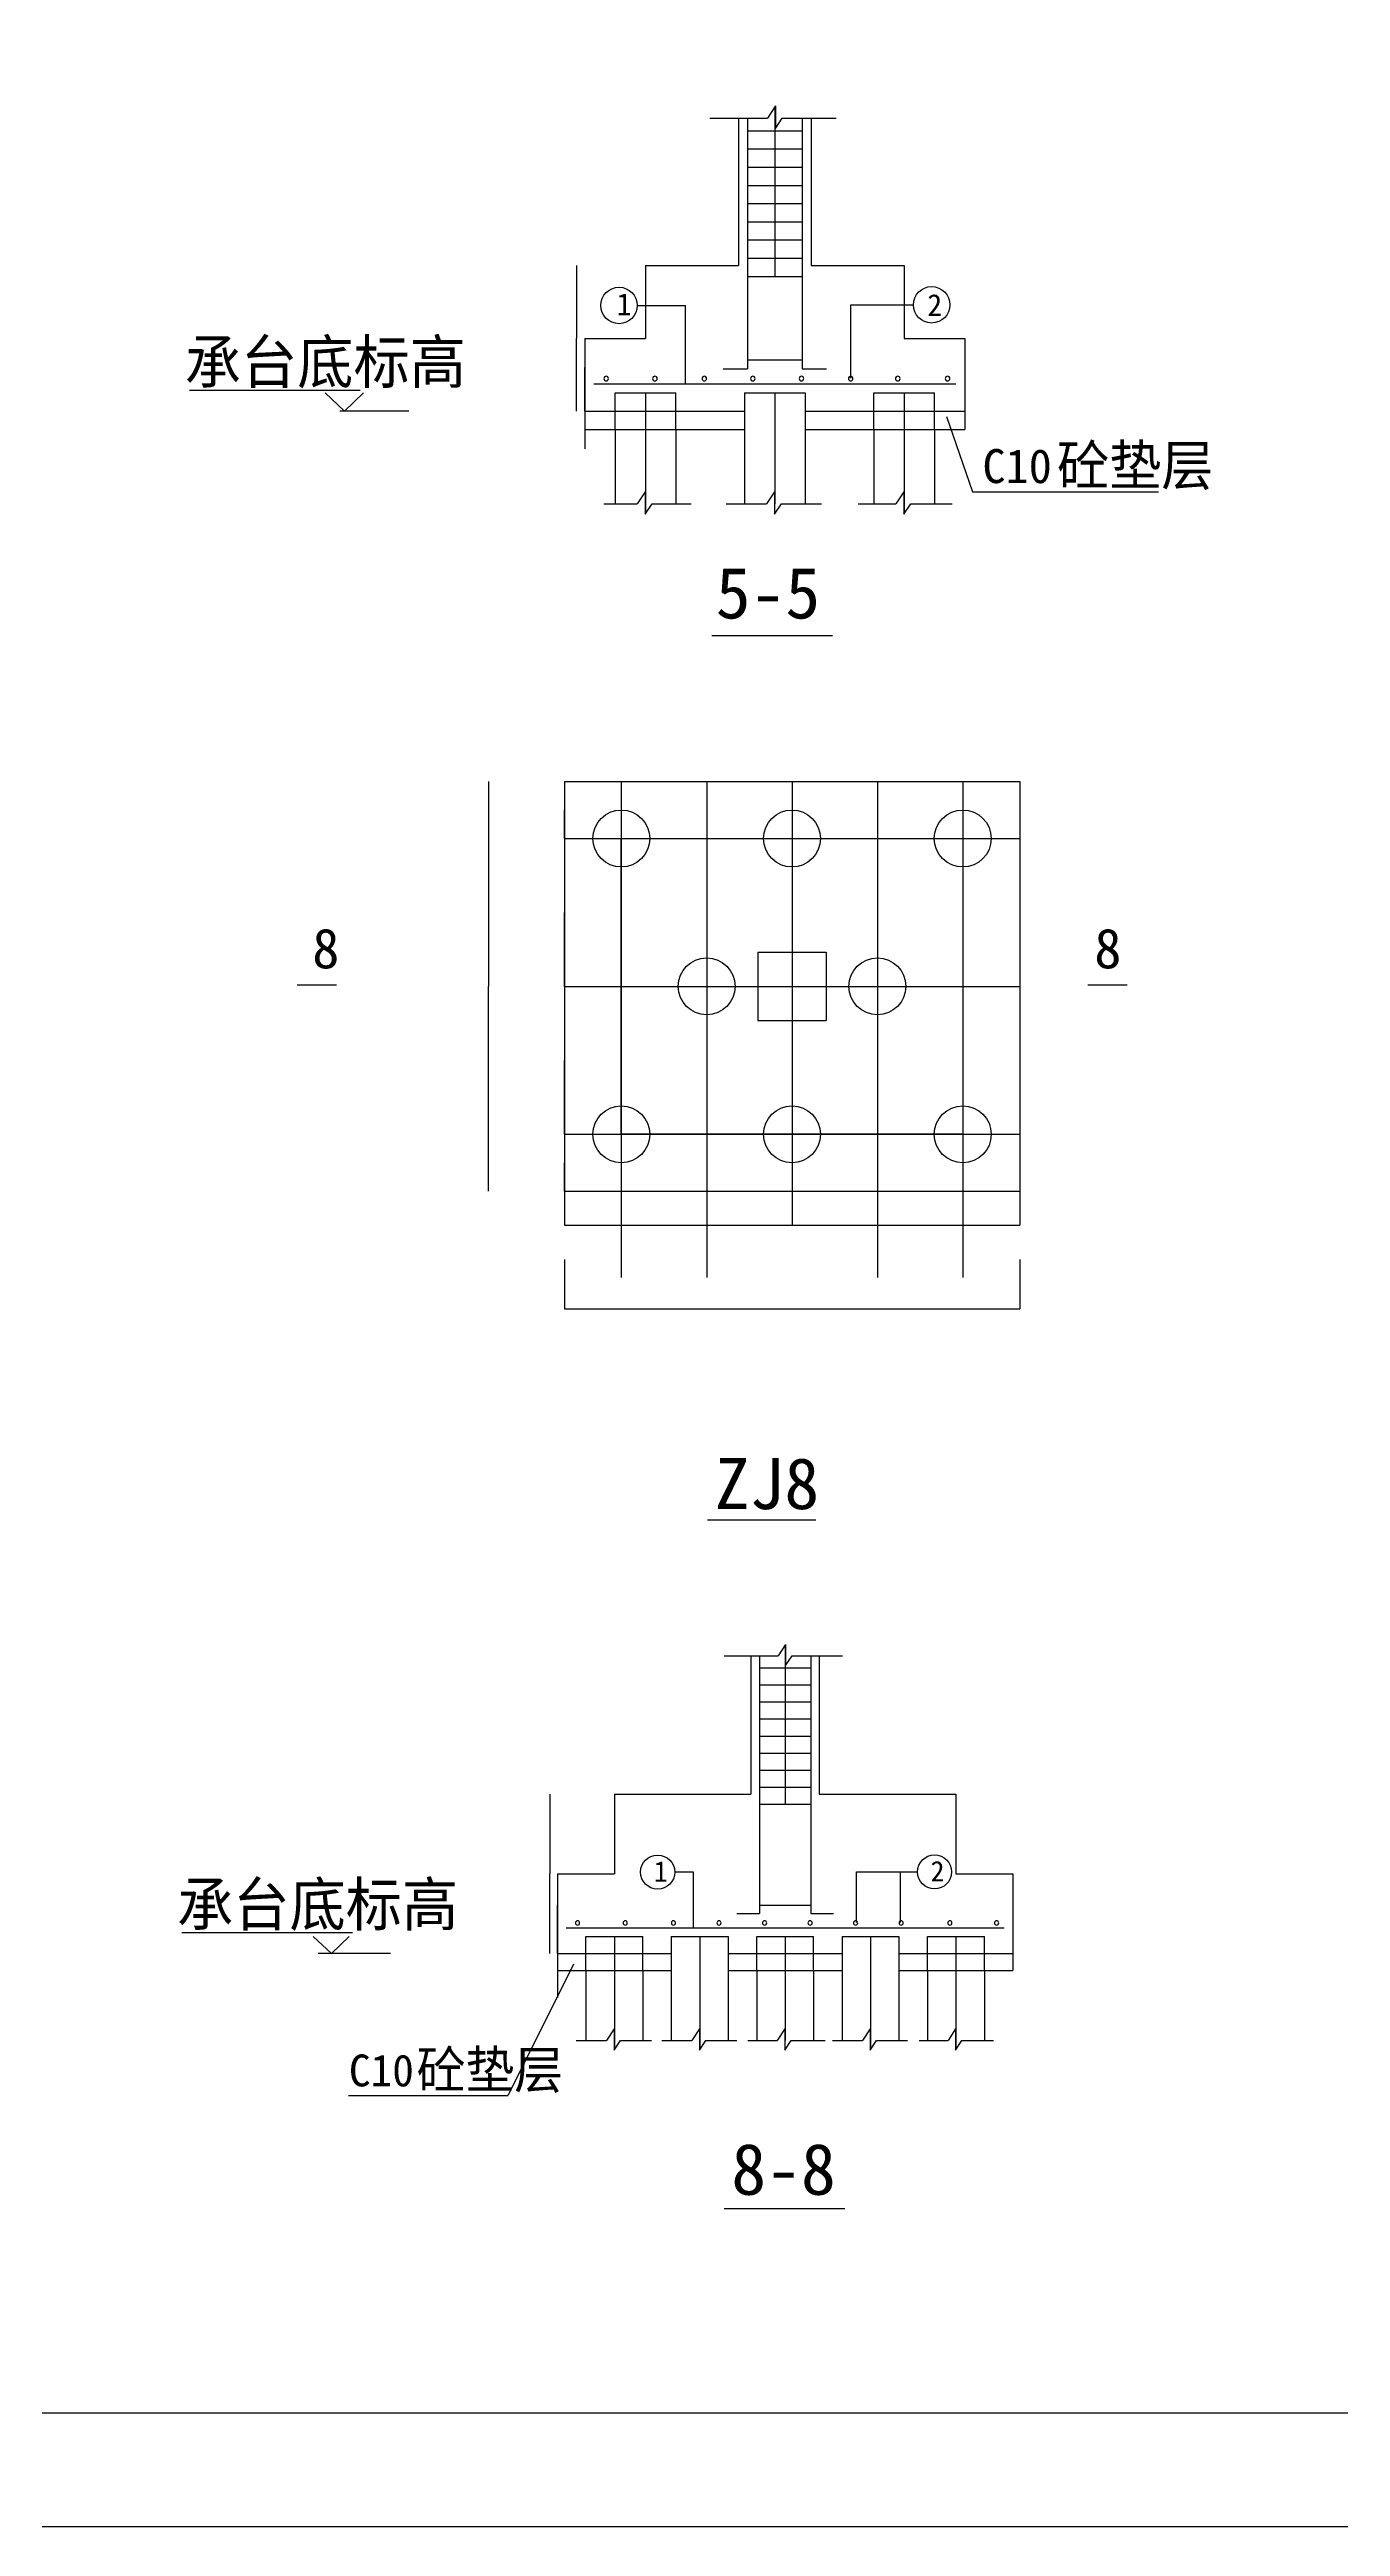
# Model space of a CAD drawing. Header units: metres. Extents: x 5647 to 69730, y 8406 to 50306.
# Drawn here: x 21273 to 32619, y 8406 to 30188 of the extents above; entities that cross this region are included whole.
import ezdxf

# ---------------------------------------------------------------- set-up
doc = ezdxf.new("R2010")
doc.units = ezdxf.units.M
for name, color, linetype in [('AXIS', 7, 'Continuous'), ('CCX', 7, 'Continuous'), ('HZ', 2, 'Continuous'), ('LI', 7, 'Continuous'), ('LIS', 2, 'Continuous'), ('LT', 7, 'Continuous'), ('LTX', 7, 'Continuous'), ('STEEL', 4, 'Continuous'), ('TXT', 7, 'Continuous'), ('ZU', 2, 'Continuous')]:
    doc.layers.add(name, color=color, linetype=linetype)
doc.dimstyles.get("Standard").update_dxf_attribs({"dimtxt": 2.5, "dimasz": 2.5, "dimexe": 1.25, "dimexo": 0.625, "dimtad": 1, "dimcen": 2.5, "dimazin": 3, "dimtfac": 1, "dimtmove": 0, "dimatfit": 3})

# ---------------------------------------------------------------- blocks, each defined once
blk = doc.blocks.new('_CLOSEDFILLED')
at = {"color": 0, "linetype": 'BYBLOCK'}
blk.add_solid([(-1, 0), (0, 0), (-1, 0)], dxfattribs=at)
blk = doc.blocks.new('*D11')
for p, q in [((25736.9, 14145.25), (25736.9, 13795.07)), ((25736.65, 13795.07), (25736.4, 13795.07)), ((25736.9, 13444.88), (25736.9, 13795.07)), ((25736.9, 13795.07), (25736.9, 13795.07)), ((25737.15, 13795.07), (25737.4, 13795.07))]:
    blk.add_line(p, q)
at = {"layer": 'Defpoints'}
for p in [(25736.9, 14145.25), (25736.9, 13795.07), (25736.9, 13444.88)]:
    blk.add_point(p, dxfattribs=at)
at = {"layer": 'CCX', "xscale": 0.25, "yscale": 0.25}
blk.add_blockref('_CLOSEDFILLED', (25736.9, 13795.07), dxfattribs=at)
at = {"layer": 'CCX', "xscale": 0.25, "yscale": 0.25, "rotation": 180}
blk.add_blockref('_CLOSEDFILLED', (25736.9, 13795.07), dxfattribs=at)
at = {"layer": 'CCX', "insert": (25736.9, 13796.195), "char_height": 1, "attachment_point": 5}
blk.add_mtext('H1', dxfattribs=at)
blk = doc.blocks.new('*D12')
for p, q in [((25736.65, 13867.18), (25736.4, 13867.18)), ((25736.9, 13594.96), (25736.9, 13867.18)), ((25736.9, 13670), (25736.9, 13867.18)), ((25736.9, 13867.18), (25736.9, 13867.18)), ((25737.15, 13867.18), (25737.4, 13867.18))]:
    blk.add_line(p, q)
at = {"layer": 'Defpoints'}
for p in [(25736.9, 13867.18), (25736.9, 13670), (25736.9, 13594.96)]:
    blk.add_point(p, dxfattribs=at)
at = {"layer": 'CCX', "xscale": 0.25, "yscale": 0.25}
blk.add_blockref('_CLOSEDFILLED', (25736.9, 13867.18), dxfattribs=at)
at = {"layer": 'CCX', "xscale": 0.25, "yscale": 0.25, "rotation": 180}
blk.add_blockref('_CLOSEDFILLED', (25736.9, 13867.18), dxfattribs=at)
at = {"layer": 'CCX', "insert": (25736.9, 13868.305), "char_height": 1, "attachment_point": 5}
blk.add_mtext('35', dxfattribs=at)
blk = doc.blocks.new('*D13')
for p, q in [((25670.3, 14845.61), (25670.3, 14145.25)), ((25670.05, 14145.25), (25669.8, 14145.25)), ((25670.3, 13444.88), (25670.3, 14145.25)), ((25670.3, 14145.25), (25670.3, 14145.25)), ((25670.55, 14145.25), (25670.8, 14145.25))]:
    blk.add_line(p, q)
at = {"layer": 'Defpoints'}
for p in [(25670.3, 14845.61), (25670.3, 14145.25), (25670.3, 13444.88)]:
    blk.add_point(p, dxfattribs=at)
at = {"layer": 'CCX', "xscale": 0.25, "yscale": 0.25}
blk.add_blockref('_CLOSEDFILLED', (25670.3, 14145.25), dxfattribs=at)
at = {"layer": 'CCX', "xscale": 0.25, "yscale": 0.25, "rotation": 180}
blk.add_blockref('_CLOSEDFILLED', (25670.3, 14145.25), dxfattribs=at)
at = {"layer": 'CCX', "insert": (25670.3, 14146.375), "char_height": 1, "attachment_point": 5}
blk.add_mtext('H', dxfattribs=at)
blk = doc.blocks.new('*D14')
for p, q in [((25736.65, 13537.74), (25736.4, 13537.74)), ((25736.9, 13594.96), (25736.9, 13537.74)), ((25736.9, 13444.88), (25736.9, 13537.74)), ((25736.9, 13537.74), (25736.9, 13537.74)), ((25737.15, 13537.74), (25737.4, 13537.74))]:
    blk.add_line(p, q)
at = {"layer": 'Defpoints'}
for p in [(25736.9, 13594.96), (25736.9, 13537.74), (25736.9, 13444.88)]:
    blk.add_point(p, dxfattribs=at)
at = {"layer": 'CCX', "xscale": 0.25, "yscale": 0.25}
blk.add_blockref('_CLOSEDFILLED', (25736.9, 13537.74), dxfattribs=at)
at = {"layer": 'CCX', "xscale": 0.25, "yscale": 0.25, "rotation": 180}
blk.add_blockref('_CLOSEDFILLED', (25736.9, 13537.74), dxfattribs=at)
at = {"layer": 'CCX', "insert": (25736.9, 13538.865), "char_height": 1, "attachment_point": 5}
blk.add_mtext('100', dxfattribs=at)
blk = doc.blocks.new('*D15')
for p, q in [((25736.9, 13444.88), (25736.9, 13058.09)), ((25736.9, 13294.81), (25736.9, 13058.09)), ((25736.65, 13058.09), (25736.4, 13058.09)), ((25736.9, 13058.09), (25736.9, 13058.09)), ((25737.15, 13058.09), (25737.4, 13058.09))]:
    blk.add_line(p, q)
at = {"layer": 'Defpoints'}
for p in [(25736.9, 13444.88), (25736.9, 13294.81), (25736.9, 13058.09)]:
    blk.add_point(p, dxfattribs=at)
at = {"layer": 'CCX', "xscale": 0.25, "yscale": 0.25}
blk.add_blockref('_CLOSEDFILLED', (25736.9, 13058.09), dxfattribs=at)
at = {"layer": 'CCX', "xscale": 0.25, "yscale": 0.25, "rotation": 180}
blk.add_blockref('_CLOSEDFILLED', (25736.9, 13058.09), dxfattribs=at)
at = {"layer": 'CCX', "insert": (25736.9, 13059.215), "char_height": 1, "attachment_point": 5}
blk.add_mtext('80', dxfattribs=at)
blk = doc.blocks.new('*D45')
for p, q in [((25797.61, 20648.36), (25797.61, 20398.23)), ((25797.36, 20398.23), (25797.11, 20398.23)), ((25797.61, 20148.1), (25797.61, 20398.23)), ((25797.61, 20398.23), (25797.61, 20398.23)), ((25797.86, 20398.23), (25798.11, 20398.23))]:
    blk.add_line(p, q)
at = {"layer": 'Defpoints'}
for p in [(25797.61, 20648.36), (25797.61, 20398.23), (25797.61, 20148.1)]:
    blk.add_point(p, dxfattribs=at)
at = {"layer": 'CCX', "xscale": 0.25, "yscale": 0.25}
blk.add_blockref('_CLOSEDFILLED', (25797.61, 20398.23), dxfattribs=at)
at = {"layer": 'CCX', "xscale": 0.25, "yscale": 0.25, "rotation": 180}
blk.add_blockref('_CLOSEDFILLED', (25797.61, 20398.23), dxfattribs=at)
at = {"layer": 'CCX', "insert": (25797.61, 20399.355), "char_height": 1, "attachment_point": 5}
blk.add_mtext('350', dxfattribs=at)
blk = doc.blocks.new('*D46')
for p, q in [((25797.61, 21949.03), (25797.61, 21298.69)), ((25797.36, 21298.69), (25797.11, 21298.69)), ((25797.61, 20648.36), (25797.61, 21298.69)), ((25797.61, 21298.69), (25797.61, 21298.69)), ((25797.86, 21298.69), (25798.11, 21298.69))]:
    blk.add_line(p, q)
at = {"layer": 'Defpoints'}
for p in [(25797.61, 21949.03), (25797.61, 21298.69), (25797.61, 20648.36)]:
    blk.add_point(p, dxfattribs=at)
at = {"layer": 'CCX', "xscale": 0.25, "yscale": 0.25}
blk.add_blockref('_CLOSEDFILLED', (25797.61, 21298.69), dxfattribs=at)
at = {"layer": 'CCX', "xscale": 0.25, "yscale": 0.25, "rotation": 180}
blk.add_blockref('_CLOSEDFILLED', (25797.61, 21298.69), dxfattribs=at)
at = {"layer": 'CCX', "insert": (25797.61, 21299.815), "char_height": 1, "attachment_point": 5}
blk.add_mtext('1050', dxfattribs=at)
blk = doc.blocks.new('*D52')
for p, q in [((28549.04, 20148.1), (28549.04, 19848.25)), ((29299.43, 20148.1), (29299.43, 19848.25)), ((28549.29, 19848.25), (28922.735, 19848.25)), ((28925.735, 19848.25), (29299.18, 19848.25))]:
    blk.add_line(p, q)
at = {"layer": 'Defpoints'}
for p in [(28549.04, 20148.1), (29299.43, 20148.1), (28549.04, 19848.25)]:
    blk.add_point(p, dxfattribs=at)
at = {"layer": 'CCX', "xscale": 0.25, "yscale": 0.25, "rotation": 180}
blk.add_blockref('_CLOSEDFILLED', (28549.04, 19848.25), dxfattribs=at)
at = {"layer": 'CCX', "xscale": 0.25, "yscale": 0.25}
blk.add_blockref('_CLOSEDFILLED', (29299.43, 19848.25), dxfattribs=at)
at = {"layer": 'CCX', "insert": (28924.235, 19848.25), "char_height": 1, "attachment_point": 5}
blk.add_mtext('600', dxfattribs=at)
blk = doc.blocks.new('*D53')
for p, q in [((27798.65, 20148.1), (27798.65, 19848.25)), ((28549.04, 20148.1), (28549.04, 19848.25)), ((27798.9, 19848.25), (28172.345, 19848.25)), ((28175.345, 19848.25), (28548.79, 19848.25))]:
    blk.add_line(p, q)
at = {"layer": 'Defpoints'}
for p in [(27798.65, 20148.1), (28549.04, 20148.1), (27798.65, 19848.25)]:
    blk.add_point(p, dxfattribs=at)
at = {"layer": 'CCX', "xscale": 0.25, "yscale": 0.25, "rotation": 180}
blk.add_blockref('_CLOSEDFILLED', (27798.65, 19848.25), dxfattribs=at)
at = {"layer": 'CCX', "xscale": 0.25, "yscale": 0.25}
blk.add_blockref('_CLOSEDFILLED', (28549.04, 19848.25), dxfattribs=at)
at = {"layer": 'CCX', "insert": (28173.845, 19848.25), "char_height": 1, "attachment_point": 5}
blk.add_mtext('600', dxfattribs=at)
blk = doc.blocks.new('*D54')
for p, q in [((27048.26, 20148.1), (27048.26, 19848.25)), ((27798.65, 20148.1), (27798.65, 19848.25)), ((27048.51, 19848.25), (27421.955, 19848.25)), ((27424.955, 19848.25), (27798.4, 19848.25))]:
    blk.add_line(p, q)
at = {"layer": 'Defpoints'}
for p in [(27048.26, 20148.1), (27798.65, 20148.1), (27048.26, 19848.25)]:
    blk.add_point(p, dxfattribs=at)
at = {"layer": 'CCX', "xscale": 0.25, "yscale": 0.25, "rotation": 180}
blk.add_blockref('_CLOSEDFILLED', (27048.26, 19848.25), dxfattribs=at)
at = {"layer": 'CCX', "xscale": 0.25, "yscale": 0.25}
blk.add_blockref('_CLOSEDFILLED', (27798.65, 19848.25), dxfattribs=at)
at = {"layer": 'CCX', "insert": (27423.455, 19848.25), "char_height": 1, "attachment_point": 5}
blk.add_mtext('600', dxfattribs=at)
blk = doc.blocks.new('*D55')
for p, q in [((26297.87, 20148.1), (26297.87, 19848.25)), ((27048.26, 20148.1), (27048.26, 19848.25)), ((26298.12, 19848.25), (26671.565, 19848.25)), ((26674.565, 19848.25), (27048.01, 19848.25))]:
    blk.add_line(p, q)
at = {"layer": 'Defpoints'}
for p in [(26297.87, 20148.1), (27048.26, 20148.1), (26297.87, 19848.25)]:
    blk.add_point(p, dxfattribs=at)
at = {"layer": 'CCX', "xscale": 0.25, "yscale": 0.25, "rotation": 180}
blk.add_blockref('_CLOSEDFILLED', (26297.87, 19848.25), dxfattribs=at)
at = {"layer": 'CCX', "xscale": 0.25, "yscale": 0.25}
blk.add_blockref('_CLOSEDFILLED', (27048.26, 19848.25), dxfattribs=at)
at = {"layer": 'CCX', "insert": (26673.065, 19848.25), "char_height": 1, "attachment_point": 5}
blk.add_mtext('600', dxfattribs=at)
blk = doc.blocks.new('*D56')
for p, q in [((29299.43, 20148.1), (29299.43, 19848.25)), ((29799.69, 20148.1), (29799.69, 19848.25)), ((29299.68, 19848.25), (29548.06, 19848.25)), ((29551.06, 19848.25), (29799.44, 19848.25))]:
    blk.add_line(p, q)
at = {"layer": 'Defpoints'}
for p in [(29299.43, 20148.1), (29799.69, 20148.1), (29299.43, 19848.25)]:
    blk.add_point(p, dxfattribs=at)
at = {"layer": 'CCX', "xscale": 0.25, "yscale": 0.25, "rotation": 180}
blk.add_blockref('_CLOSEDFILLED', (29299.43, 19848.25), dxfattribs=at)
at = {"layer": 'CCX', "xscale": 0.25, "yscale": 0.25}
blk.add_blockref('_CLOSEDFILLED', (29799.69, 19848.25), dxfattribs=at)
at = {"layer": 'CCX', "insert": (29549.56, 19848.25), "char_height": 1, "attachment_point": 5}
blk.add_mtext('350', dxfattribs=at)
blk = doc.blocks.new('*D57')
for p, q in [((25797.61, 20148.1), (25797.61, 19848.25)), ((26297.87, 20148.1), (26297.87, 19848.25)), ((25797.86, 19848.25), (26046.24, 19848.25)), ((26049.24, 19848.25), (26297.62, 19848.25))]:
    blk.add_line(p, q)
at = {"layer": 'Defpoints'}
for p in [(25797.61, 20148.1), (26297.87, 20148.1), (25797.61, 19848.25)]:
    blk.add_point(p, dxfattribs=at)
at = {"layer": 'CCX', "xscale": 0.25, "yscale": 0.25, "rotation": 180}
blk.add_blockref('_CLOSEDFILLED', (25797.61, 19848.25), dxfattribs=at)
at = {"layer": 'CCX', "xscale": 0.25, "yscale": 0.25}
blk.add_blockref('_CLOSEDFILLED', (26297.87, 19848.25), dxfattribs=at)
at = {"layer": 'CCX', "insert": (26047.74, 19848.25), "char_height": 1, "attachment_point": 5}
blk.add_mtext('350', dxfattribs=at)
blk = doc.blocks.new('*D63')
for p, q in [((25797.61, 23249.7), (25797.61, 22599.37)), ((25797.36, 22599.37), (25797.11, 22599.37)), ((25797.61, 21949.03), (25797.61, 22599.37)), ((25797.61, 22599.37), (25797.61, 22599.37)), ((25797.86, 22599.37), (25798.11, 22599.37))]:
    blk.add_line(p, q)
at = {"layer": 'Defpoints'}
for p in [(25797.61, 23249.7), (25797.61, 22599.37), (25797.61, 21949.03)]:
    blk.add_point(p, dxfattribs=at)
at = {"layer": 'CCX', "xscale": 0.25, "yscale": 0.25}
blk.add_blockref('_CLOSEDFILLED', (25797.61, 22599.37), dxfattribs=at)
at = {"layer": 'CCX', "xscale": 0.25, "yscale": 0.25, "rotation": 180}
blk.add_blockref('_CLOSEDFILLED', (25797.61, 22599.37), dxfattribs=at)
at = {"layer": 'CCX', "insert": (25797.61, 22600.495), "char_height": 1, "attachment_point": 5}
blk.add_mtext('1050', dxfattribs=at)
blk = doc.blocks.new('*D64')
for p, q in [((25797.61, 23749.96), (25797.61, 23499.83)), ((25797.36, 23499.83), (25797.11, 23499.83)), ((25797.61, 23249.7), (25797.61, 23499.83)), ((25797.61, 23499.83), (25797.61, 23499.83)), ((25797.86, 23499.83), (25798.11, 23499.83))]:
    blk.add_line(p, q)
at = {"layer": 'Defpoints'}
for p in [(25797.61, 23749.96), (25797.61, 23499.83), (25797.61, 23249.7)]:
    blk.add_point(p, dxfattribs=at)
at = {"layer": 'CCX', "xscale": 0.25, "yscale": 0.25}
blk.add_blockref('_CLOSEDFILLED', (25797.61, 23499.83), dxfattribs=at)
at = {"layer": 'CCX', "xscale": 0.25, "yscale": 0.25, "rotation": 180}
blk.add_blockref('_CLOSEDFILLED', (25797.61, 23499.83), dxfattribs=at)
at = {"layer": 'CCX', "insert": (25797.61, 23500.955), "char_height": 1, "attachment_point": 5}
blk.add_mtext('350', dxfattribs=at)
blk = doc.blocks.new('*D89')
for p, q in [((25904.13, 28288.17), (25904.13, 27647.84)), ((25903.88, 27647.84), (25903.63, 27647.84)), ((25904.13, 27007.51), (25904.13, 27647.84)), ((25904.13, 27647.84), (25904.13, 27647.84)), ((25904.38, 27647.84), (25904.63, 27647.84))]:
    blk.add_line(p, q)
at = {"layer": 'Defpoints'}
for p in [(25904.13, 28288.17), (25904.13, 27647.84), (25904.13, 27007.51)]:
    blk.add_point(p, dxfattribs=at)
at = {"layer": 'CCX', "xscale": 0.25, "yscale": 0.25}
blk.add_blockref('_CLOSEDFILLED', (25904.13, 27647.84), dxfattribs=at)
at = {"layer": 'CCX', "xscale": 0.25, "yscale": 0.25, "rotation": 180}
blk.add_blockref('_CLOSEDFILLED', (25904.13, 27647.84), dxfattribs=at)
at = {"layer": 'CCX', "insert": (25904.13, 27648.965), "char_height": 1, "attachment_point": 5}
blk.add_mtext('H', dxfattribs=at)
blk = doc.blocks.new('*D90')
for p, q in [((25977.45, 27647.84), (25977.45, 27327.67)), ((25977.2, 27327.67), (25976.95, 27327.67)), ((25977.45, 27007.51), (25977.45, 27327.67)), ((25977.45, 27327.67), (25977.45, 27327.67)), ((25977.7, 27327.67), (25977.95, 27327.67))]:
    blk.add_line(p, q)
at = {"layer": 'Defpoints'}
for p in [(25977.45, 27647.84), (25977.45, 27327.67), (25977.45, 27007.51)]:
    blk.add_point(p, dxfattribs=at)
at = {"layer": 'CCX', "xscale": 0.25, "yscale": 0.25}
blk.add_blockref('_CLOSEDFILLED', (25977.45, 27327.67), dxfattribs=at)
at = {"layer": 'CCX', "xscale": 0.25, "yscale": 0.25, "rotation": 180}
blk.add_blockref('_CLOSEDFILLED', (25977.45, 27327.67), dxfattribs=at)
at = {"layer": 'CCX', "insert": (25977.45, 27328.795), "char_height": 1, "attachment_point": 5}
blk.add_mtext('H1', dxfattribs=at)
blk = doc.blocks.new('*D91')
for p, q in [((25977.2, 27101.67), (25976.95, 27101.67)), ((25977.45, 27167.59), (25977.45, 27101.67)), ((25977.45, 27007.51), (25977.45, 27101.67)), ((25977.45, 27101.67), (25977.45, 27101.67)), ((25977.7, 27101.67), (25977.95, 27101.67))]:
    blk.add_line(p, q)
at = {"layer": 'Defpoints'}
for p in [(25977.45, 27167.59), (25977.45, 27101.67), (25977.45, 27007.51)]:
    blk.add_point(p, dxfattribs=at)
at = {"layer": 'CCX', "xscale": 0.25, "yscale": 0.25}
blk.add_blockref('_CLOSEDFILLED', (25977.45, 27101.67), dxfattribs=at)
at = {"layer": 'CCX', "xscale": 0.25, "yscale": 0.25, "rotation": 180}
blk.add_blockref('_CLOSEDFILLED', (25977.45, 27101.67), dxfattribs=at)
at = {"layer": 'CCX', "insert": (25977.45, 27102.795), "char_height": 1, "attachment_point": 5}
blk.add_mtext('100', dxfattribs=at)
blk = doc.blocks.new('*D92')
for p, q in [((25977.45, 27007.51), (25977.45, 26676.68)), ((25977.45, 26847.42), (25977.45, 26676.68)), ((25977.2, 26676.68), (25976.95, 26676.68)), ((25977.45, 26676.68), (25977.45, 26676.68)), ((25977.7, 26676.68), (25977.95, 26676.68))]:
    blk.add_line(p, q)
at = {"layer": 'Defpoints'}
for p in [(25977.45, 27007.51), (25977.45, 26847.42), (25977.45, 26676.68)]:
    blk.add_point(p, dxfattribs=at)
at = {"layer": 'CCX', "xscale": 0.25, "yscale": 0.25}
blk.add_blockref('_CLOSEDFILLED', (25977.45, 26676.68), dxfattribs=at)
at = {"layer": 'CCX', "xscale": 0.25, "yscale": 0.25, "rotation": 180}
blk.add_blockref('_CLOSEDFILLED', (25977.45, 26676.68), dxfattribs=at)
at = {"layer": 'CCX', "insert": (25977.45, 26677.805), "char_height": 1, "attachment_point": 5}
blk.add_mtext('80', dxfattribs=at)
blk = doc.blocks.new('*D93')
for p, q in [((25977.2, 27392.83), (25976.95, 27392.83)), ((25977.45, 27167.59), (25977.45, 27392.83)), ((25977.45, 27247.63), (25977.45, 27392.83)), ((25977.45, 27392.83), (25977.45, 27392.83)), ((25977.7, 27392.83), (25977.95, 27392.83))]:
    blk.add_line(p, q)
at = {"layer": 'Defpoints'}
for p in [(25977.45, 27392.83), (25977.45, 27247.63), (25977.45, 27167.59)]:
    blk.add_point(p, dxfattribs=at)
at = {"layer": 'CCX', "xscale": 0.25, "yscale": 0.25}
blk.add_blockref('_CLOSEDFILLED', (25977.45, 27392.83), dxfattribs=at)
at = {"layer": 'CCX', "xscale": 0.25, "yscale": 0.25, "rotation": 180}
blk.add_blockref('_CLOSEDFILLED', (25977.45, 27392.83), dxfattribs=at)
at = {"layer": 'CCX', "insert": (25977.45, 27393.955), "char_height": 1, "attachment_point": 5}
blk.add_mtext('35', dxfattribs=at)
blk = doc.blocks.new('*D127')
for p, q in [((25797.61, 19548.25), (25797.61, 19114.53)), ((29799.69, 19548.25), (29799.69, 19114.53)), ((25797.86, 19114.53), (27796.65, 19114.53)), ((27800.65, 19114.53), (29799.44, 19114.53))]:
    blk.add_line(p, q)
at = {"layer": 'Defpoints'}
for p in [(25797.61, 19548.25), (29799.69, 19548.25), (25797.61, 19114.53)]:
    blk.add_point(p, dxfattribs=at)
at = {"xscale": 0.25, "yscale": 0.25, "rotation": 180}
blk.add_blockref('_CLOSEDFILLED', (25797.61, 19114.53), dxfattribs=at)
at = {"xscale": 0.25, "yscale": 0.25}
blk.add_blockref('_CLOSEDFILLED', (29799.69, 19114.53), dxfattribs=at)
at = {"insert": (27798.65, 19114.53), "char_height": 1, "attachment_point": 5}
blk.add_mtext('3100', dxfattribs=at)
blk = doc.blocks.new('*D129')
for p, q in [((25131.32, 23749.96), (25131.32, 21949.03)), ((25131.07, 21949.03), (25130.82, 21949.03)), ((25131.32, 20148.1), (25131.32, 21949.03)), ((25131.32, 21949.03), (25131.32, 21949.03)), ((25131.57, 21949.03), (25131.82, 21949.03))]:
    blk.add_line(p, q)
at = {"layer": 'Defpoints'}
for p in [(25131.32, 23749.96), (25131.32, 21949.03), (25131.32, 20148.1)]:
    blk.add_point(p, dxfattribs=at)
at = {"xscale": 0.25, "yscale": 0.25}
blk.add_blockref('_CLOSEDFILLED', (25131.32, 21949.03), dxfattribs=at)
at = {"xscale": 0.25, "yscale": 0.25, "rotation": 180}
blk.add_blockref('_CLOSEDFILLED', (25131.32, 21949.03), dxfattribs=at)
at = {"insert": (25131.32, 21950.155), "char_height": 1, "attachment_point": 5}
blk.add_mtext('2800', dxfattribs=at)

msp = doc.modelspace()

# ---------------------------------------------------------------- linework, layer by layer
msp.add_line((5647.47, 8406.01), (65047.47, 8406.01))
msp.add_lwpolyline([(8147.47, 9406.01), (64047.47, 9406.01), (64047.47, 49306.01), (8147.47, 49306.01)], close=True)
at = {"layer": 'AXIS'}
for p, q in [((27647.65, 29685.66), (27647.65, 28192.99)), ((26511.06, 27167.59), (26511.06, 26105.66)), ((27647.65, 27167.59), (27647.65, 26191.27)), ((28784.24, 27167.59), (28784.24, 26105.66)), ((26297.87, 23749.96), (26297.87, 19387.99)), ((27048.26, 23749.96), (27048.26, 19387.99)), ((27798.65, 23749.96), (27798.65, 20148.1)), ((28549.04, 23749.96), (28549.04, 19387.99)), ((29299.43, 23749.96), (29299.43, 19387.99)), ((25797.61, 23249.7), (29799.69, 23249.7)), ((25797.61, 21949.03), (29799.69, 21949.03)), ((25797.61, 20648.36), (29799.69, 20648.36)), ((27737.94, 16155.76), (27737.94, 14756.38)), ((26237.16, 13594.96), (26237.16, 12599.4)), ((26987.55, 13594.96), (26987.55, 12599.4)), ((27737.94, 13594.96), (27737.94, 12679.66)), ((28488.33, 13594.96), (28488.33, 12599.4)), ((29238.72, 13594.96), (29238.72, 12599.4))]:
    msp.add_line(p, q, dxfattribs=at)
at = {"layer": 'LI'}
for centre in [(26297.87, 23249.7), (27798.65, 23249.7), (29299.43, 23249.7), (27048.26, 21949.03), (28549.04, 21949.03), (26297.87, 20648.36), (27798.65, 20648.36), (29299.43, 20648.36)]:
    msp.add_circle(centre, 250.13, dxfattribs=at)
at = {"layer": 'LIS'}
for p, q in [((27327.48, 29584.81), (27327.48, 28288.17)), ((27967.81, 29584.81), (27967.81, 28288.17)), ((26511.06, 28288.17), (26511.06, 27647.84)), ((26511.06, 28288.17), (27327.48, 28288.17)), ((27967.81, 28288.17), (28784.24, 28288.17)), ((28784.24, 28288.17), (28784.24, 27647.84)), ((25977.45, 27647.84), (25977.45, 26847.42)), ((25977.45, 27647.84), (26511.06, 27647.84)), ((28784.24, 27647.84), (29317.85, 27647.84)), ((29317.85, 27647.84), (29317.85, 26847.42)), ((27380.84, 27167.59), (27380.84, 26191.27)), ((27380.84, 27167.59), (27914.45, 27167.59)), ((27914.45, 27167.59), (27914.45, 26191.27)), ((25977.45, 27007.51), (27380.84, 27007.51)), ((25977.45, 26847.42), (27380.84, 26847.42)), ((27914.45, 27007.51), (29317.85, 27007.51)), ((27914.45, 26847.42), (29317.85, 26847.42)), ((25797.61, 23749.96), (25797.61, 20148.1)), ((25797.61, 23749.96), (29799.69, 23749.96)), ((29799.69, 23749.96), (29799.69, 20148.1)), ((26297.87, 20648.36), (26297.87, 23249.7)), ((26297.87, 23249.7), (29299.43, 23249.7)), ((29299.43, 23249.7), (29299.43, 20648.36)), ((29299.43, 20648.36), (26297.87, 20648.36)), ((25797.61, 20148.1), (29799.69, 20148.1)), ((27437.78, 16061.21), (27437.78, 14845.61)), ((28038.09, 16061.21), (28038.09, 14845.61)), ((26237.16, 14845.61), (26237.16, 14145.25)), ((26237.16, 14845.61), (27437.78, 14845.61)), ((28038.09, 14845.61), (29238.72, 14845.61)), ((29238.72, 14845.61), (29238.72, 14145.25)), ((25736.9, 14145.25), (25736.9, 13294.81)), ((25736.9, 14145.25), (26237.16, 14145.25)), ((29238.72, 14145.25), (29738.97, 14145.25)), ((29738.97, 14145.25), (29738.97, 13294.81)), ((26737.42, 13594.96), (27237.68, 13594.96)), ((26737.42, 13594.96), (26737.42, 12679.66)), ((27237.68, 13594.96), (27237.68, 12679.66)), ((28238.2, 13594.96), (28738.46, 13594.96)), ((28238.2, 13594.96), (28238.2, 12679.66)), ((28738.46, 13594.96), (28738.46, 12679.66)), ((25736.9, 13444.88), (26737.42, 13444.88)), ((25736.9, 13294.81), (26737.42, 13294.81)), ((27237.68, 13444.88), (28238.2, 13444.88)), ((27237.68, 13294.81), (28238.2, 13294.81)), ((28738.46, 13444.88), (29738.97, 13444.88)), ((28738.46, 13294.81), (29738.97, 13294.81))]:
    msp.add_line(p, q, dxfattribs=at)
at = {"layer": 'LT'}
for p, q in [((27652.35, 29692.87), (27581.94, 29584.81)), ((27652.35, 29692.87), (27652.35, 29494.18)), ((27075.09, 29584.81), (27581.94, 29584.81)), ((27652.35, 29494.18), (27712.8, 29584.81)), ((27712.8, 29584.81), (28186, 29584.81)), ((26438.13, 27937.03), (26861.5, 27937.03)), ((26861.5, 27247.63), (26861.5, 27937.03)), ((28315.31, 27942.59), (28865.25, 27942.59)), ((28315.31, 27296.82), (28315.31, 27942.59)), ((24003.29, 27190.24), (22503.51, 27190.24)), ((23864.69, 27007.51), (23693.8, 27167.59)), ((24030.66, 27167.59), (23864.69, 27007.51)), ((24431.33, 27007.51), (23825.02, 27007.51)), ((26244.25, 26847.42), (26244.25, 26191.27)), ((26777.86, 26847.42), (26777.86, 26191.27)), ((28517.43, 26847.42), (28517.43, 26191.27)), ((29051.04, 26847.42), (29051.04, 26191.27)), ((29156.35, 26961.21), (29383.37, 26297.17)), ((26145.83, 26191.27), (26437.3, 26191.27)), ((26507.71, 26299.33), (26437.3, 26191.27)), ((26507.71, 26299.33), (26507.71, 26100.63)), ((26507.71, 26100.63), (26568.16, 26191.27)), ((26568.16, 26191.27), (26910.84, 26191.27)), ((27218.34, 26191.27), (27573.89, 26191.27)), ((27644.29, 26299.33), (27573.89, 26191.27)), ((27644.29, 26299.33), (27644.29, 26100.63)), ((27644.29, 26100.63), (27704.75, 26191.27)), ((27704.75, 26191.27), (28058.35, 26191.27)), ((28380.85, 26191.27), (28710.48, 26191.27)), ((28780.88, 26299.33), (28710.48, 26191.27)), ((28780.88, 26299.33), (28780.88, 26100.63)), ((28780.88, 26100.63), (28841.34, 26191.27)), ((28841.34, 26191.27), (29205.86, 26191.27)), ((29383.37, 26297.17), (31020.3, 26297.17)), ((27742.34, 16162.52), (27676.33, 16061.21)), ((27742.34, 16162.52), (27742.34, 15976.24)), ((27201.16, 16061.21), (27676.33, 16061.21)), ((27742.34, 15976.24), (27799.02, 16061.21)), ((27799.02, 16061.21), (28242.64, 16061.21)), ((26932.72, 14160.55), (26767.13, 14160.55)), ((26932.72, 13670), (26932.72, 14160.55)), ((28363.87, 13716.11), (28363.87, 14162.03)), ((28363.87, 14162.03), (28901.26, 14162.03)), ((28751.22, 13716.11), (28751.22, 14162.03)), ((23935.26, 13626.92), (22435.48, 13626.92)), ((23749.85, 13444.88), (23589.64, 13594.96)), ((23905.45, 13594.96), (23749.85, 13444.88)), ((24267.84, 13444.88), (23632.83, 13444.88)), ((25307.1, 12203.02), (25880.83, 13354.42)), ((25987.03, 13294.81), (25987.03, 12679.66)), ((26487.29, 13294.81), (26487.29, 12679.66)), ((27487.81, 13294.81), (27487.81, 12679.66)), ((27988.07, 13294.81), (27988.07, 12679.66)), ((28988.59, 13294.81), (28988.59, 12679.66)), ((29488.84, 13294.81), (29488.84, 12679.66)), ((25902.39, 12679.66), (26168.01, 12679.66)), ((26234.01, 12780.97), (26168.01, 12679.66)), ((26234.01, 12780.97), (26234.01, 12594.69)), ((26234.01, 12594.69), (26290.69, 12679.66)), ((26290.69, 12679.66), (26562.37, 12679.66)), ((26652.78, 12679.66), (26918.4, 12679.66)), ((26984.4, 12780.97), (26918.4, 12679.66)), ((26984.4, 12780.97), (26984.4, 12594.69)), ((26984.4, 12594.69), (27041.08, 12679.66)), ((27041.08, 12679.66), (27312.76, 12679.66)), ((27408.76, 12679.66), (27668.79, 12679.66)), ((27734.79, 12780.97), (27668.79, 12679.66)), ((27734.79, 12780.97), (27734.79, 12594.69)), ((27734.79, 12594.69), (27791.47, 12679.66)), ((27791.47, 12679.66), (28088.9, 12679.66)), ((28153.55, 12679.66), (28419.17, 12679.66)), ((28485.18, 12780.97), (28419.17, 12679.66)), ((28485.18, 12780.97), (28485.18, 12594.69)), ((28485.18, 12594.69), (28541.86, 12679.66)), ((28541.86, 12679.66), (28813.54, 12679.66)), ((28916.16, 12679.66), (29169.56, 12679.66)), ((29235.57, 12780.97), (29169.56, 12679.66)), ((29235.57, 12780.97), (29235.57, 12594.69)), ((29235.57, 12594.69), (29292.25, 12679.66)), ((29292.25, 12679.66), (29570.24, 12679.66)), ((23900.22, 12197), (25304.61, 12197))]:
    msp.add_line(p, q, dxfattribs=at)
for points in [[(26145.46, 27293.94, 1), (26185.48, 27293.94, 1)], [(26573.42, 27293.94, 1), (26613.45, 27293.94, 1)], [(27007.69, 27293.94, 1), (27047.72, 27293.94, 1)], [(27434.58, 27293.94, 1), (27474.6, 27293.94, 1)], [(27861.47, 27293.94, 1), (27901.49, 27293.94, 1)], [(28293.68, 27293.94, 1), (28333.7, 27293.94, 1)], [(28707.79, 27293.94, 1), (28747.81, 27293.94, 1)], [(29145.89, 27293.94, 1), (29185.91, 27293.94, 1)], [(25894.41, 13713.42, 1), (25931.93, 13713.42, 1)], [(26313.29, 13713.42, 1), (26350.81, 13713.42, 1)], [(26737.77, 13713.42, 1), (26775.29, 13713.42, 1)], [(27137.98, 13713.42, 1), (27175.5, 13713.42, 1)], [(27538.19, 13713.42, 1), (27575.71, 13713.42, 1)], [(27938.39, 13713.42, 1), (27975.91, 13713.42, 1)], [(28338.6, 13713.42, 1), (28376.12, 13713.42, 1)], [(28738.81, 13713.42, 1), (28776.33, 13713.42, 1)], [(29167.05, 13713.42, 1), (29204.57, 13713.42, 1)], [(29577.77, 13713.42, 1), (29615.29, 13713.42, 1)]]:
    msp.add_lwpolyline(points, format="xyb", close=True, dxfattribs=at)
for points in [[(27093.14, 25034.01), (28153.05, 25034.01)], [(23448.87, 21961.43), (23796.04, 21961.43)], [(30397.78, 21961.43), (30744.94, 21961.43)], [(27055.74, 17258.35), (28007.81, 17258.35)], [(27201.96, 11202.99), (28261.88, 11202.99)]]:
    msp.add_lwpolyline(points, dxfattribs=at)
for centre, radius in [((29025.34, 27942.59), 160.08), ((26278.05, 27937.03), 160.08), ((26617.06, 14160.55), 150.08), ((29051.33, 14162.03), 150.08)]:
    msp.add_circle(centre, radius, dxfattribs=at)
at = {"layer": 'LTX'}
for p, q in [((26244.25, 26847.42), (26244.25, 27167.59)), ((26244.25, 27167.59), (26777.86, 27167.59)), ((26777.86, 26847.42), (26777.86, 27167.59)), ((28517.43, 26847.42), (28517.43, 27167.59)), ((28517.43, 27167.59), (29051.04, 27167.59)), ((29051.04, 26847.42), (29051.04, 27167.59)), ((25987.03, 13294.81), (25987.03, 13594.96)), ((25987.03, 13594.96), (26487.29, 13594.96)), ((26487.29, 13294.81), (26487.29, 13594.96)), ((27487.81, 13294.81), (27487.81, 13594.96)), ((27487.81, 13594.96), (27988.07, 13594.96)), ((27988.07, 13294.81), (27988.07, 13594.96)), ((28988.59, 13294.81), (28988.59, 13594.96)), ((28988.59, 13594.96), (29488.84, 13594.96)), ((29488.84, 13294.81), (29488.84, 13594.96))]:
    msp.add_line(p, q, dxfattribs=at)
at = {"layer": 'STEEL'}
for p, q in [((27407.52, 29584.81), (27407.52, 27381.03)), ((27407.52, 29473.65), (27887.77, 29473.65)), ((27887.77, 29584.81), (27887.77, 27381.03)), ((27407.52, 29313.57), (27887.77, 29313.57)), ((27407.52, 29153.49), (27887.77, 29153.49)), ((27407.52, 28993.41), (27887.77, 28993.41)), ((27407.52, 28833.32), (27887.77, 28833.32)), ((27407.52, 28673.24), (27887.77, 28673.24)), ((27407.52, 28513.16), (27887.77, 28513.16)), ((27407.52, 28353.07), (27887.77, 28353.07)), ((27407.52, 28192.99), (27887.77, 28192.99)), ((27407.52, 27460.2), (27887.77, 27460.2)), ((26057.49, 27247.63), (29237.81, 27247.63)), ((27194.08, 27381.03), (27407.52, 27381.03)), ((27887.77, 27381.03), (28101.22, 27381.03)), ((27512.82, 16061.21), (27512.82, 13795.07)), ((27512.82, 15957), (27963.05, 15957)), ((27963.05, 16061.21), (27963.05, 13795.07)), ((27512.82, 15806.92), (27963.05, 15806.92)), ((27512.82, 15656.85), (27963.05, 15656.85)), ((27512.82, 15506.77), (27963.05, 15506.77)), ((27512.82, 15356.69), (27963.05, 15356.69)), ((27512.82, 15206.61), (27963.05, 15206.61)), ((27512.82, 15056.53), (27963.05, 15056.53)), ((27512.82, 14906.46), (27963.05, 14906.46)), ((27512.82, 14756.38), (27963.05, 14756.38)), ((27312.72, 13795.07), (27512.82, 13795.07)), ((27512.82, 13869.28), (27963.05, 13869.28)), ((27963.05, 13795.07), (28163.16, 13795.07)), ((25811.94, 13670), (29663.94, 13670))]:
    msp.add_line(p, q, dxfattribs=at)
at = {"layer": 'ZU'}
for p, q in [((27498.49, 22249.19), (27498.49, 21648.87)), ((27498.49, 22249.19), (28098.8, 22249.19)), ((28098.8, 22249.19), (28098.8, 21648.87)), ((27498.49, 21648.87), (28098.8, 21648.87))]:
    msp.add_line(p, q, dxfattribs=at)

# ---------------------------------------------------------------- texts
at = {"layer": 'HZ'}
for s, height, p in [('1', 192.1, (26256.88, 27851.69)), ('2', 192.1, (28987.55, 27844.35)), ('1', 180.09, (26583.53, 14076.4)), ('2', 180.09, (29016.19, 14077.88))]:
    msp.add_text(s, height=height, dxfattribs=at).set_placement(p)
at = {"layer": 'TXT'}
for s, height, p in [('承台底标高', 380.2, (22461.09, 27250.94)), ('C10', 298.82, (29472.26, 26375.11)), ('砼垫层', 352.18, (30128.89, 26355.3)), ('5-5', 450, (27128.27, 25184.59)), ('8', 350, (23581.57, 22107.96)), ('8', 350, (30455.81, 22107.96)), ('ZJ8', 450, (27119.17, 17352.7)), ('承台底标高', 380.2, (22393.06, 13687.62)), ('砼垫层', 330.17, (24499.12, 12257.51)), ('C10', 280.15, (23903.32, 12276.09)), ('8-8', 450, (27265.04, 11322.87))]:
    msp.add_text(s, height=height, dxfattribs=at).set_placement(p)

# ---------------------------------------------------------------- dimensions: what is measured, and where the dimension line sits
for base, p1, p2, text, picture, middle in [((25131.32, 21949.03), (25131.32, 20148.1), (25131.32, 23749.96), '2800', '*D129', (25131.32, 21950.155)), ((25797.61, 19114.53), (25797.61, 19548.25), (29799.69, 19548.25), '3100', '*D127', (27798.65, 19114.53))]:
    dim = msp.add_linear_dim(base=base, p1=p1, p2=p2, text=text, dimstyle='Standard')
    dim.commit()
    dim.dimension.update_dxf_attribs({"geometry": picture, "text_midpoint": middle})
at = {"layer": 'CCX'}
for base, p1, p2, text, picture, middle in [((25904.13, 27647.84), (25904.13, 27007.51), (25904.13, 28288.17), 'H', '*D89', (25904.13, 27648.965)), ((25977.45, 27327.67), (25977.45, 27007.51), (25977.45, 27647.84), 'H1', '*D90', (25977.45, 27328.795)), ((25977.45, 27392.83), (25977.45, 27167.59), (25977.45, 27247.63), '35', '*D93', (25977.45, 27393.955)), ((25977.45, 27101.67), (25977.45, 27007.51), (25977.45, 27167.59), '100', '*D91', (25977.45, 27102.795)), ((25977.45, 26676.68), (25977.45, 27007.51), (25977.45, 26847.42), '80', '*D92', (25977.45, 26677.805)), ((25797.61, 23499.83), (25797.61, 23249.7), (25797.61, 23749.96), '350', '*D64', (25797.61, 23500.955)), ((25797.61, 22599.37), (25797.61, 21949.03), (25797.61, 23249.7), '1050', '*D63', (25797.61, 22600.495)), ((25797.61, 21298.69), (25797.61, 20648.36), (25797.61, 21949.03), '1050', '*D46', (25797.61, 21299.815)), ((25797.61, 20398.23), (25797.61, 20148.1), (25797.61, 20648.36), '350', '*D45', (25797.61, 20399.355)), ((25797.61, 19848.25), (25797.61, 20148.1), (26297.87, 20148.1), '350', '*D57', (26047.74, 19848.25)), ((26297.87, 19848.25), (26297.87, 20148.1), (27048.26, 20148.1), '600', '*D55', (26673.065, 19848.25)), ((27048.26, 19848.25), (27048.26, 20148.1), (27798.65, 20148.1), '600', '*D54', (27423.455, 19848.25)), ((27798.65, 19848.25), (27798.65, 20148.1), (28549.04, 20148.1), '600', '*D53', (28173.845, 19848.25)), ((28549.04, 19848.25), (28549.04, 20148.1), (29299.43, 20148.1), '600', '*D52', (28924.235, 19848.25)), ((29299.43, 19848.25), (29299.43, 20148.1), (29799.69, 20148.1), '350', '*D56', (29549.56, 19848.25)), ((25670.3, 14145.25), (25670.3, 13444.88), (25670.3, 14845.61), 'H', '*D13', (25670.3, 14146.375)), ((25736.9, 13795.07), (25736.9, 13444.88), (25736.9, 14145.25), 'H1', '*D11', (25736.9, 13796.195)), ((25736.9, 13867.18), (25736.9, 13594.96), (25736.9, 13670), '35', '*D12', (25736.9, 13868.305)), ((25736.9, 13537.74), (25736.9, 13444.88), (25736.9, 13594.96), '100', '*D14', (25736.9, 13538.865)), ((25736.9, 13058.09), (25736.9, 13444.88), (25736.9, 13294.81), '80', '*D15', (25736.9, 13059.215))]:
    dim = msp.add_linear_dim(base=base, p1=p1, p2=p2, text=text, dimstyle='Standard', dxfattribs=at)
    dim.commit()
    dim.dimension.update_dxf_attribs({"geometry": picture, "text_midpoint": middle})

doc.saveas('drawing.dxf')
